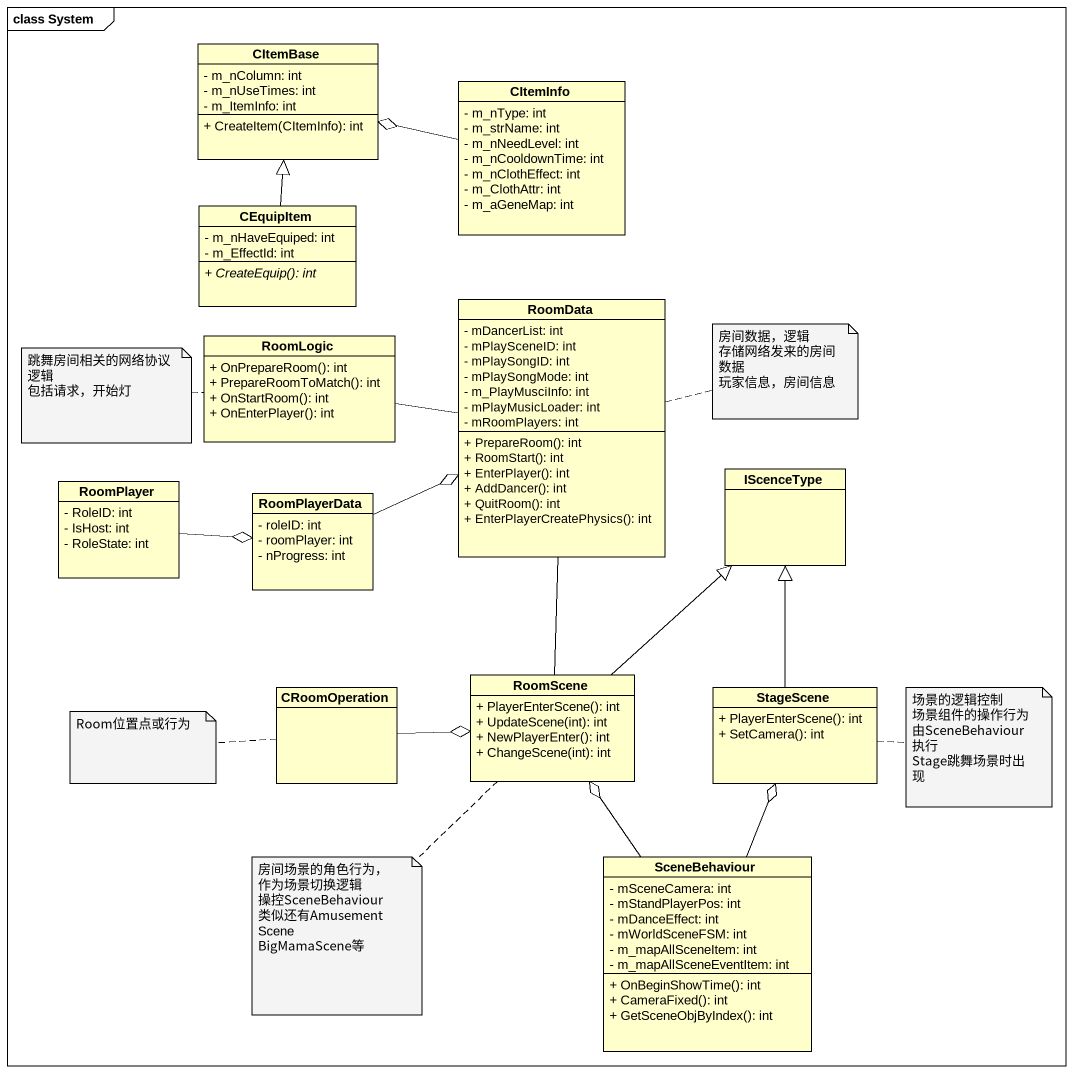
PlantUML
@startuml
mainframe class System
hide circle
hide empty members
skinparam classAttributeIconSize 0
class CItemBase {
  - m_nColumn: int
  - m_nUseTimes: int
  - m_ItemInfo: int
  + CreateItem(CItemInfo): int
}
class CItemInfo {
  - m_nType: int
  - m_strName: int
  - m_nNeedLevel: int
  - m_nCooldownTime: int
  - m_nClothEffect: int
  - m_ClothAttr: int
  - m_aGeneMap: int
}
class CEquipItem {
  - m_nHaveEquiped: int
  - m_EffectId: int
  {abstract} + CreateEquip(): int
}
class RoomData {
  - mDancerList: int
  - mPlaySceneID: int
  - mPlaySongID: int
  - mPlaySongMode: int
  - m_PlayMusciInfo: int
  - mPlayMusicLoader: int
  - mRoomPlayers: int
  + PrepareRoom(): int
  + RoomStart(): int
  + EnterPlayer(): int
  + AddDancer(): int
  + QuitRoom(): int
  + EnterPlayerCreatePhysics(): int
}
class RoomLogic {
  + OnPrepareRoom(): int
  + PrepareRoomToMatch(): int
  + OnStartRoom(): int
  + OnEnterPlayer(): int
}
class RoomPlayer {
  - RoleID: int
  - IsHost: int
  - RoleState: int
}
class IScenceType
class RoomPlayerData {
  - roleID: int
  - roomPlayer: int
  - nProgress: int
}
class CRoomOperation
class RoomScene {
  + PlayerEnterScene(): int
  + UpdateScene(int): int
  + NewPlayerEnter(): int
  + ChangeScene(int): int
}
class StageScene {
  + PlayerEnterScene(): int
  + SetCamera(): int
}
class SceneBehaviour {
  - mSceneCamera: int
  - mStandPlayerPos: int
  - mDanceEffect: int
  - mWorldSceneFSM: int
  - m_mapAllSceneItem: int
  - m_mapAllSceneEventItem: int
  + OnBeginShowTime(): int
  + CameraFixed(): int
  + GetSceneObjByIndex(): int
}
CItemInfo -left-o CItemBase
CEquipItem -up-|> CItemBase
RoomData -- RoomScene
RoomLogic -right- RoomData
RoomPlayer -right-o RoomPlayerData
RoomPlayerData -right-o RoomData
CRoomOperation -right-o RoomScene
RoomScene -up-|> IScenceType
StageScene -up-|> IScenceType
SceneBehaviour -up-o RoomScene
SceneBehaviour -up-o StageScene
note right of RoomData
  房间数据，逻辑
  存储网络发来的房间数据
  玩家信息，房间信息
end note
note left of RoomLogic
  跳舞房间相关的网络协议逻辑
  包括请求，开始灯
end note
note right of StageScene
  场景的逻辑控制
  场景组件的操作行为由SceneBehaviour执行
  Stage跳舞场景时出现
end note
note left of CRoomOperation : Room位置点或行为
note bottom of RoomScene
  房间场景的角色行为，
  作为场景切换逻辑
  操控SceneBehaviour
  类似还有AmusementScene
  BigMamaScene等
end note
@enduml
